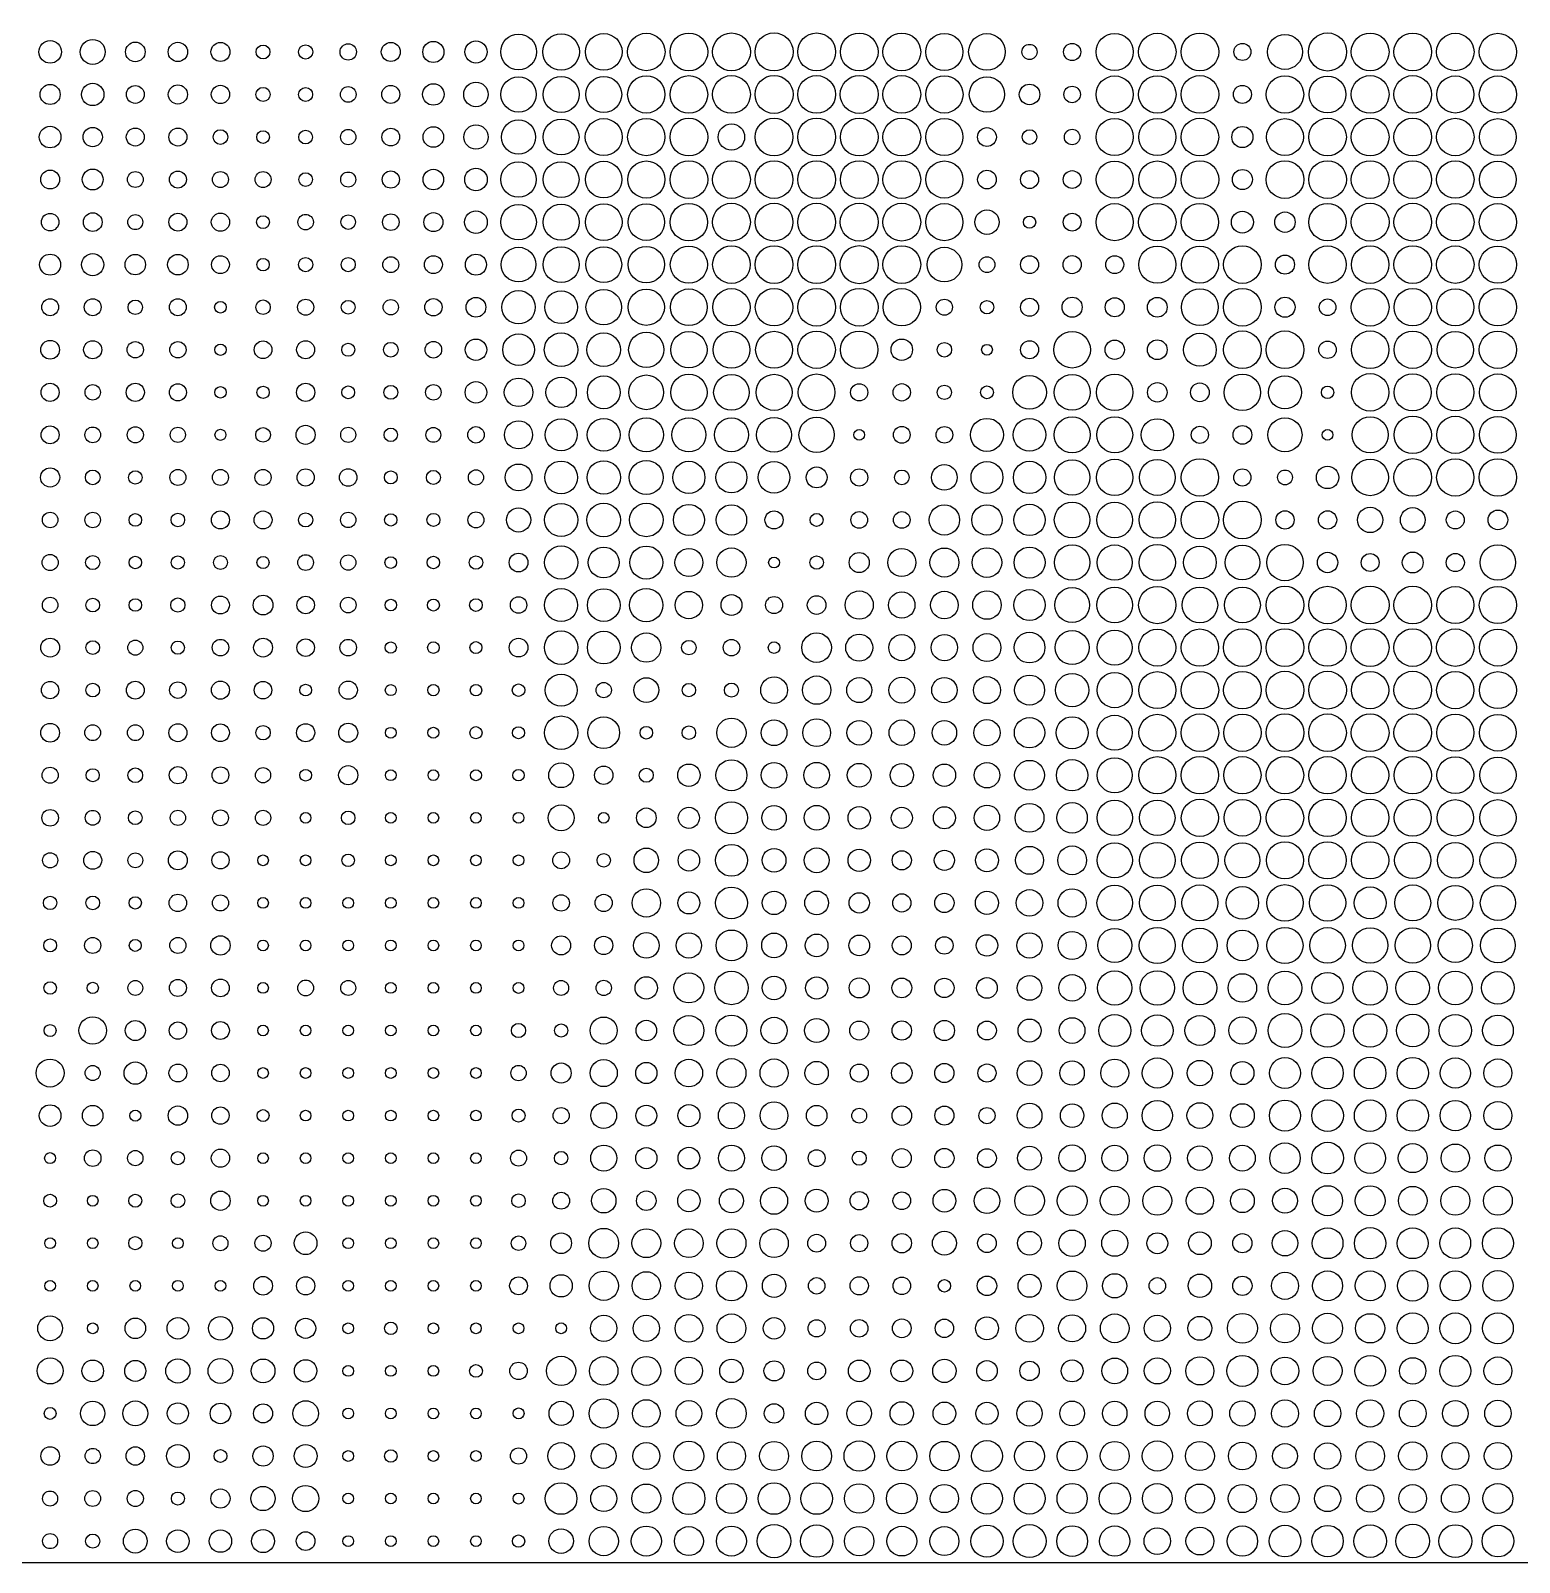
# Model space of a CAD drawing. Header units: millimetres. Extents: x 0 to 15650, y 0 to 8040.
# Drawn here: x 7827 to 9768, y 0 to 1996 of the extents above; entities that cross this region are included whole.
import ezdxf

# ---------------------------------------------------------------- set-up
doc = ezdxf.new("R2010")
doc.units = ezdxf.units.MM
doc.layers.add('Default', color=7, linetype='Continuous', true_color=0x000000)

msp = doc.modelspace()

# ---------------------------------------------------------------- linework, layer by layer
at = {"layer": 'Default', "color": 0}
msp.add_line((0, 0), (15650, 0), dxfattribs=at)
msp.add_lwpolyline([(0, 8040), (0, 0), (15650, 0), (15650, 8040)], close=True, dxfattribs=at)
for centre, radius in [((7852.7, 1968.4), 14.7), ((7908.2, 1968.4), 16.3), ((7963.7, 1968.4), 12.8), ((8019.2, 1968.4), 12.6), ((8074.7, 1968.4), 12.4), ((8130.2, 1968.4), 9.05), ((8185.7, 1968.4), 9.26), ((8241.2, 1968.4), 10.7), ((8296.7, 1968.4), 12.4), ((8352.2, 1968.4), 13.8), ((8407.7, 1968.4), 14.5), ((8463.2, 1968.4), 23.3), ((8518.7, 1968.4), 23.8), ((8574.2, 1968.4), 23.9), ((8629.7, 1968.4), 24.4), ((8685.2, 1968.4), 24.6), ((8740.7, 1968.4), 24.7), ((8796.2, 1968.4), 24.8), ((8851.7, 1968.4), 24.7), ((8907.2, 1968.4), 24.6), ((8962.7, 1968.4), 24.6), ((9018.2, 1968.4), 24.2), ((9073.7, 1968.4), 23.9), ((9129.2, 1968.4), 9.89), ((9184.7, 1968.4), 11.2), ((9240.2, 1968.4), 24.2), ((9295.7, 1968.4), 24.4), ((9351.2, 1968.4), 24.6), ((9406.6, 1968.4), 11.1), ((9462.1, 1968.4), 22.7), ((9517.6, 1968.4), 24.9), ((9573.1, 1968.4), 24.6), ((9628.6, 1968.4), 24.6), ((9684.1, 1968.4), 24.4), ((9739.6, 1968.4), 24.3), ((8518.7, 1913), 23.4), ((8574.2, 1913), 23.4), ((8629.7, 1913), 24.3), ((8685.2, 1913), 24.5), ((8740.7, 1913), 24.6), ((8796.2, 1913), 24.8), ((8851.7, 1913), 24.6), ((8907.2, 1913), 24.7), ((8962.7, 1913), 24.6), ((9018.2, 1913), 24.3), ((9240.2, 1913), 24.2), ((9295.7, 1913), 24.4), ((9351.2, 1913), 24.6), ((9462.1, 1913), 24.4), ((9517.6, 1913), 24), ((9573.1, 1913), 24.6), ((9628.6, 1913), 24.6), ((9684.1, 1913), 24.2), ((9739.6, 1913), 24.2), ((7852.7, 1913), 13.1), ((7908.2, 1913), 14.6), ((7963.7, 1913), 11.6), ((8019.2, 1913), 12.5), ((8074.7, 1913), 11.9), ((8130.2, 1913), 9.19), ((8185.7, 1913), 9.12), ((8241.2, 1913), 10.2), ((8296.7, 1913), 11.8), ((8352.2, 1913), 14), ((8407.7, 1913), 16), ((8463.2, 1913), 23), ((9073.7, 1913), 23), ((9129.2, 1913), 13.4), ((9184.7, 1913), 10.7), ((9406.6, 1913), 11.8), ((8463.2, 1857.5), 22.3), ((8518.7, 1857.5), 23.3), ((8574.2, 1857.5), 24.1), ((8629.7, 1857.5), 24.3), ((8685.2, 1857.5), 24.6), ((8796.2, 1857.5), 24.6), ((8851.7, 1857.5), 24.7), ((8907.2, 1857.5), 24.6), ((8962.7, 1857.5), 24.6), ((9018.2, 1857.5), 24.2), ((9240.2, 1857.5), 24.2), ((9295.7, 1857.5), 24.2), ((9351.2, 1857.5), 24.5), ((9462.1, 1857.5), 24), ((9517.6, 1857.5), 24.5), ((9573.1, 1857.5), 24.6), ((9628.6, 1857.5), 24.6), ((9684.1, 1857.5), 24.4), ((9739.6, 1857.5), 24), ((7852.7, 1857.5), 14.1), ((7908.2, 1857.5), 12.6), ((7963.7, 1857.5), 11.7), ((8019.2, 1857.5), 11.7), ((8074.7, 1857.5), 9.54), ((8130.2, 1857.5), 8.2), ((8185.7, 1857.5), 8.91), ((8241.2, 1857.5), 10), ((8296.7, 1857.5), 11.5), ((8352.2, 1857.5), 13.4), ((8407.7, 1857.5), 15.8), ((8740.7, 1857.5), 17.2), ((9073.7, 1857.5), 12.3), ((9129.2, 1857.5), 9.54), ((9184.7, 1857.5), 10.1), ((9406.6, 1857.5), 13.8), ((8407.7, 1802.1), 14.7), ((8463.2, 1802.1), 23.1), ((8518.7, 1802.1), 23.3), ((8574.2, 1802.1), 23.8), ((8629.7, 1802.1), 24.2), ((8685.2, 1802.1), 24.6), ((8740.7, 1802.1), 24.6), ((8796.2, 1802.1), 24.6), ((8851.7, 1802.1), 24.6), ((8907.2, 1802.1), 24.6), ((8962.7, 1802.1), 24.6), ((9018.2, 1802.1), 24.2), ((9240.2, 1802.1), 24.1), ((9295.7, 1802.1), 24.2), ((9351.2, 1802.1), 24.6), ((9462.1, 1802.1), 24.6), ((9517.6, 1802.1), 24.6), ((9573.1, 1802.1), 24.6), ((9628.6, 1802.1), 24.6), ((9684.1, 1802.1), 24.4), ((9739.6, 1802.1), 23.9), ((7852.7, 1802.1), 12.3), ((7908.2, 1802.1), 13.6), ((7963.7, 1802.1), 10.3), ((8019.2, 1802.1), 11.1), ((8074.7, 1802.1), 10.4), ((8130.2, 1802.1), 10.4), ((8185.7, 1802.1), 8.84), ((8241.2, 1802.1), 9.82), ((8296.7, 1802.1), 11.2), ((8352.2, 1802.1), 13.4), ((9073.7, 1802.1), 12.2), ((9129.2, 1802.1), 11.7), ((9184.7, 1802.1), 11.6), ((9406.6, 1802.1), 13.1), ((7852.7, 1746.6), 11.4), ((7908.2, 1746.6), 12.2), ((8019.2, 1746.6), 11.7), ((8074.7, 1746.6), 11.9), ((8185.7, 1746.6), 10.1), ((8296.7, 1746.6), 10.8), ((8352.2, 1746.6), 12.4), ((8407.7, 1746.6), 14.8), ((8463.2, 1746.6), 23.2), ((8518.7, 1746.6), 23.4), ((8574.2, 1746.6), 23.9), ((8629.7, 1746.6), 23.8), ((8685.2, 1746.6), 24.4), ((8740.7, 1746.6), 24.6), ((8796.2, 1746.6), 24.6), ((8851.7, 1746.6), 24.6), ((8907.2, 1746.6), 24.7), ((8962.7, 1746.6), 24.6), ((9018.2, 1746.6), 24.2), ((9073.7, 1746.6), 15.9), ((9184.7, 1746.6), 11.6), ((9240.2, 1746.6), 24.2), ((9295.7, 1746.6), 24.4), ((9351.2, 1746.6), 24.4), ((9406.6, 1746.6), 14.3), ((9462.1, 1746.6), 13.3), ((9517.6, 1746.6), 24.4), ((9573.1, 1746.6), 24.7), ((9628.6, 1746.6), 24.6), ((9684.1, 1746.6), 24.4), ((9739.6, 1746.6), 24.2), ((7963.7, 1746.6), 9.75), ((8130.2, 1746.6), 8.41), ((8241.2, 1746.6), 9.54), ((9129.2, 1746.6), 7.99), ((7852.7, 1691.2), 13.7), ((7908.2, 1691.2), 14.4), ((7963.7, 1691.2), 13.3), ((8019.2, 1691.2), 13.4), ((8074.7, 1691.2), 11.6), ((8130.2, 1691.2), 8.06), ((8185.7, 1691.2), 9.19), ((8241.2, 1691.2), 9.19), ((8296.7, 1691.2), 10.4), ((8352.2, 1691.2), 11.7), ((8407.7, 1691.2), 13.7), ((8463.2, 1691.2), 22.6), ((8518.7, 1691.2), 23.4), ((8574.2, 1691.2), 23.4), ((8629.7, 1691.2), 23.7), ((8685.2, 1691.2), 24.2), ((8740.7, 1691.2), 24.5), ((8796.2, 1691.2), 24.6), ((8851.7, 1691.2), 24.7), ((8907.2, 1691.2), 24.8), ((8962.7, 1691.2), 24.6), ((9018.2, 1691.2), 22.6), ((9073.7, 1691.2), 10.3), ((9129.2, 1691.2), 11.7), ((9184.7, 1691.2), 11.8), ((9240.2, 1691.2), 11.7), ((9295.7, 1691.2), 24.2), ((9351.2, 1691.2), 24.1), ((9406.6, 1691.2), 24.5), ((9462.1, 1691.2), 12.4), ((9517.6, 1691.2), 24.4), ((9573.1, 1691.2), 24.5), ((9628.6, 1691.2), 24.6), ((9684.1, 1691.2), 24.4), ((9739.6, 1691.2), 24.3), ((8463.2, 1635.7), 21.8), ((8518.7, 1635.7), 21.4), ((8574.2, 1635.7), 23.1), ((8629.7, 1635.7), 23.6), ((8685.2, 1635.7), 23.9), ((8740.7, 1635.7), 24.3), ((8796.2, 1635.7), 24.4), ((8851.7, 1635.7), 24.6), ((8907.2, 1635.7), 24.6), ((8962.7, 1635.7), 24.3), ((9351.2, 1635.7), 24), ((9406.6, 1635.7), 24.6), ((9573.1, 1635.7), 24.6), ((9628.6, 1635.7), 24.4), ((9684.1, 1635.7), 24.2), ((9739.6, 1635.7), 24.4), ((7852.7, 1635.7), 11), ((7908.2, 1635.7), 11), ((7963.7, 1635.7), 9.4), ((8019.2, 1635.7), 11), ((8074.7, 1635.7), 7.56), ((8130.2, 1635.7), 9.47), ((8185.7, 1635.7), 10.5), ((8241.2, 1635.7), 8.98), ((8296.7, 1635.7), 9.96), ((8352.2, 1635.7), 11.3), ((8407.7, 1635.7), 12.9), ((9018.2, 1635.7), 10.5), ((9073.7, 1635.7), 8.76), ((9129.2, 1635.7), 11.7), ((9184.7, 1635.7), 13.1), ((9240.2, 1635.7), 12.4), ((9295.7, 1635.7), 12.9), ((9462.1, 1635.7), 13.1), ((9517.6, 1635.7), 10.8), ((8463.2, 1580.3), 20.6), ((8518.7, 1580.3), 21.9), ((8574.2, 1580.3), 21.9), ((8629.7, 1580.3), 23), ((8685.2, 1580.3), 23.7), ((8740.7, 1580.3), 24), ((8796.2, 1580.3), 24), ((8851.7, 1580.3), 24.4), ((8907.2, 1580.3), 24.4), ((9184.7, 1580.3), 23.8), ((9351.2, 1580.3), 21.4), ((9406.6, 1580.3), 24.5), ((9462.1, 1580.3), 24.6), ((9573.1, 1580.3), 24.5), ((9628.6, 1580.3), 24.4), ((9684.1, 1580.3), 23.8), ((9739.6, 1580.3), 24.3), ((7852.7, 1580.3), 12.2), ((7908.2, 1580.3), 11.8), ((7963.7, 1580.3), 10.6), ((8019.2, 1580.3), 10.6), ((8074.7, 1580.3), 7.42), ((8130.2, 1580.3), 11.5), ((8185.7, 1580.3), 11.7), ((8241.2, 1580.3), 8.48), ((8296.7, 1580.3), 9.61), ((8352.2, 1580.3), 10.8), ((8407.7, 1580.3), 14), ((8962.7, 1580.3), 14), ((9018.2, 1580.3), 9.47), ((9073.7, 1580.3), 7), ((9129.2, 1580.3), 11.7), ((9240.2, 1580.3), 12.6), ((9295.7, 1580.3), 12.9), ((9517.6, 1580.3), 11.4), ((8407.7, 1524.8), 14.1), ((8463.2, 1524.8), 18.6), ((8518.7, 1524.8), 19.8), ((8574.2, 1524.8), 21.3), ((8629.7, 1524.8), 22.6), ((8685.2, 1524.8), 23.7), ((8740.7, 1524.8), 23.2), ((8796.2, 1524.8), 23.5), ((8851.7, 1524.8), 23.9), ((9129.2, 1524.8), 22), ((9184.7, 1524.8), 23.4), ((9240.2, 1524.8), 23.8), ((9295.7, 1524.8), 12.7), ((9406.6, 1524.8), 23.7), ((9462.1, 1524.8), 21.6), ((9573.1, 1524.8), 24.4), ((9628.6, 1524.8), 24.2), ((9684.1, 1524.8), 24.2), ((9739.6, 1524.8), 24), ((7852.7, 1524.8), 11.8), ((7908.2, 1524.8), 10), ((7963.7, 1524.8), 11.8), ((8019.2, 1524.8), 11.1), ((8074.7, 1524.8), 7.42), ((8130.2, 1524.8), 7.99), ((8185.7, 1524.8), 11.9), ((8241.2, 1524.8), 8.34), ((8296.7, 1524.8), 9.12), ((8352.2, 1524.8), 10.1), ((8907.2, 1524.8), 11.2), ((8962.7, 1524.8), 11.3), ((9018.2, 1524.8), 9.33), ((9073.7, 1524.8), 8.41), ((9351.2, 1524.8), 12.2), ((9517.6, 1524.8), 8.06), ((7852.7, 1469.4), 11.7), ((7908.2, 1469.4), 10.2), ((7963.7, 1469.4), 10.5), ((8019.2, 1469.4), 9.89), ((8130.2, 1469.4), 9.54), ((8185.7, 1469.4), 12.4), ((8241.2, 1469.4), 9.82), ((8296.7, 1469.4), 8.76), ((8352.2, 1469.4), 9.68), ((8407.7, 1469.4), 10.7), ((8463.2, 1469.4), 18.3), ((8518.7, 1469.4), 20.9), ((8574.2, 1469.4), 21.4), ((8629.7, 1469.4), 22.3), ((8685.2, 1469.4), 22.3), ((8740.7, 1469.4), 22.2), ((8796.2, 1469.4), 22.7), ((8851.7, 1469.4), 23), ((8962.7, 1469.4), 10.9), ((9018.2, 1469.4), 10.8), ((9073.7, 1469.4), 21.5), ((9129.2, 1469.4), 21.3), ((9184.7, 1469.4), 23.4), ((9240.2, 1469.4), 23.4), ((9295.7, 1469.4), 21), ((9351.2, 1469.4), 11.2), ((9406.6, 1469.4), 12.2), ((9462.1, 1469.4), 22.2), ((9573.1, 1469.4), 23.4), ((9628.6, 1469.4), 24.4), ((9684.1, 1469.4), 24.2), ((9739.6, 1469.4), 24), ((8074.7, 1469.4), 7.21), ((8907.2, 1469.4), 7), ((9517.6, 1469.4), 7), ((9240.2, 1413.9), 23.7), ((9295.7, 1413.9), 23.4), ((9351.2, 1413.9), 24.3), ((9573.1, 1413.9), 23.8), ((9628.6, 1413.9), 24.5), ((9684.1, 1413.9), 24.3), ((9739.6, 1413.9), 24.4), ((7852.7, 1413.9), 12.5), ((7908.2, 1413.9), 9.61), ((7963.7, 1413.9), 8.76), ((8019.2, 1413.9), 10.4), ((8074.7, 1413.9), 10.4), ((8130.2, 1413.9), 10.5), ((8185.7, 1413.9), 11.2), ((8241.2, 1413.9), 11.4), ((8296.7, 1413.9), 8.41), ((8352.2, 1413.9), 9.12), ((8407.7, 1413.9), 9.89), ((8463.2, 1413.9), 17.5), ((8518.7, 1413.9), 21.4), ((8574.2, 1413.9), 21.7), ((8629.7, 1413.9), 22.2), ((8685.2, 1413.9), 21), ((8740.7, 1413.9), 20.2), ((8796.2, 1413.9), 20.6), ((8851.7, 1413.9), 13.6), ((8907.2, 1413.9), 11.2), ((8962.7, 1413.9), 9.61), ((9018.2, 1413.9), 16.7), ((9073.7, 1413.9), 20.8), ((9129.2, 1413.9), 21.1), ((9184.7, 1413.9), 23.1), ((9406.6, 1413.9), 11.2), ((9462.1, 1413.9), 9.68), ((9517.6, 1413.9), 14.6), ((8518.7, 1358.5), 21.6), ((8574.2, 1358.5), 21.9), ((8629.7, 1358.5), 21.8), ((8685.2, 1358.5), 20.2), ((8740.7, 1358.5), 19.8), ((9018.2, 1358.5), 19.8), ((9073.7, 1358.5), 19.8), ((9129.2, 1358.5), 20.4), ((9184.7, 1358.5), 23.2), ((9240.2, 1358.5), 23.2), ((9295.7, 1358.5), 23.7), ((9351.2, 1358.5), 24.5), ((9406.6, 1358.5), 24.6), ((7852.7, 1358.5), 10.1), ((7908.2, 1358.5), 10.1), ((7963.7, 1358.5), 8.2), ((8019.2, 1358.5), 8.84), ((8074.7, 1358.5), 11.8), ((8130.2, 1358.5), 11.7), ((8185.7, 1358.5), 9.19), ((8241.2, 1358.5), 10), ((8296.7, 1358.5), 8.06), ((8352.2, 1358.5), 8.55), ((8407.7, 1358.5), 10.4), ((8463.2, 1358.5), 15.8), ((8796.2, 1358.5), 11.8), ((8851.7, 1358.5), 8.48), ((8907.2, 1358.5), 10.9), ((8962.7, 1358.5), 10.9), ((9462.1, 1358.5), 11.9), ((9517.6, 1358.5), 11.9), ((9573.1, 1358.5), 16.5), ((9628.6, 1358.5), 16.1), ((9684.1, 1358.5), 11.7), ((9739.6, 1358.5), 12.8), ((8518.7, 1303), 21.6), ((8574.2, 1303), 20.1), ((8629.7, 1303), 21.5), ((8685.2, 1303), 18.2), ((8740.7, 1303), 19.1), ((8962.7, 1303), 18.3), ((9018.2, 1303), 18.9), ((9073.7, 1303), 19.3), ((9129.2, 1303), 20.2), ((9184.7, 1303), 23.1), ((9240.2, 1303), 22.9), ((9295.7, 1303), 23.6), ((9351.2, 1303), 21.4), ((9406.6, 1303), 22.6), ((9462.1, 1303), 23.7), ((9739.6, 1303), 23.1), ((7852.7, 1303), 10.5), ((7908.2, 1303), 9.19), ((7963.7, 1303), 8.13), ((8019.2, 1303), 8.55), ((8074.7, 1303), 9.12), ((8130.2, 1303), 7.92), ((8185.7, 1303), 10.2), ((8241.2, 1303), 9.96), ((8296.7, 1303), 7.64), ((8352.2, 1303), 8.13), ((8407.7, 1303), 8.76), ((8463.2, 1303), 12.2), ((8796.2, 1303), 7.07), ((8851.7, 1303), 8.76), ((8907.2, 1303), 13.1), ((9517.6, 1303), 13.3), ((9573.1, 1303), 11.7), ((9628.6, 1303), 13.6), ((9684.1, 1303), 11.8), ((7852.7, 1247.6), 10.1), ((8074.7, 1247.6), 11.6), ((8130.2, 1247.6), 12.9), ((8185.7, 1247.6), 11.4), ((8241.2, 1247.6), 10.2), ((8463.2, 1247.6), 10.7), ((8518.7, 1247.6), 21.5), ((8574.2, 1247.6), 21.3), ((8629.7, 1247.6), 21.7), ((8685.2, 1247.6), 17.8), ((8740.7, 1247.6), 13.6), ((8796.2, 1247.6), 11.1), ((8851.7, 1247.6), 12.2), ((8907.2, 1247.6), 18.4), ((8962.7, 1247.6), 17.2), ((9018.2, 1247.6), 17.9), ((9073.7, 1247.6), 18.6), ((9129.2, 1247.6), 20.3), ((9184.7, 1247.6), 22.7), ((9240.2, 1247.6), 23.2), ((9295.7, 1247.6), 24.3), ((9351.2, 1247.6), 23.2), ((9406.6, 1247.6), 23.4), ((9462.1, 1247.6), 24.6), ((9517.6, 1247.6), 24.4), ((9573.1, 1247.6), 24.7), ((9628.6, 1247.6), 24.6), ((9684.1, 1247.6), 24.1), ((9739.6, 1247.6), 24.2), ((7908.2, 1247.6), 8.98), ((7963.7, 1247.6), 8.2), ((8019.2, 1247.6), 9.26), ((8296.7, 1247.6), 7.49), ((8352.2, 1247.6), 7.85), ((8407.7, 1247.6), 8.27), ((7852.7, 1192.1), 12.3), ((7908.2, 1192.1), 8.98), ((7963.7, 1192.1), 9.82), ((8019.2, 1192.1), 8.55), ((8074.7, 1192.1), 10.8), ((8130.2, 1192.1), 12.3), ((8185.7, 1192.1), 11.4), ((8241.2, 1192.1), 10.8), ((8296.7, 1192.1), 7.35), ((8352.2, 1192.1), 7.49), ((8407.7, 1192.1), 7.85), ((8463.2, 1192.1), 12.2), ((8518.7, 1192.1), 21.8), ((8574.2, 1192.1), 21.3), ((8629.7, 1192.1), 19.1), ((8685.2, 1192.1), 9.47), ((8740.7, 1192.1), 10.7), ((8796.2, 1192.1), 7.49), ((8851.7, 1192.1), 19.3), ((8907.2, 1192.1), 17.6), ((8962.7, 1192.1), 17), ((9018.2, 1192.1), 17.2), ((9073.7, 1192.1), 18.2), ((9129.2, 1192.1), 20), ((9184.7, 1192.1), 22.2), ((9240.2, 1192.1), 22.8), ((9295.7, 1192.1), 24), ((9351.2, 1192.1), 24.3), ((9406.6, 1192.1), 24.6), ((9462.1, 1192.1), 24.6), ((9517.6, 1192.1), 24.3), ((9573.1, 1192.1), 24.6), ((9628.6, 1192.1), 24.5), ((9684.1, 1192.1), 24.4), ((9739.6, 1192.1), 24.1), ((9184.7, 1136.7), 21.7), ((9240.2, 1136.7), 22.9), ((9295.7, 1136.7), 24.1), ((9351.2, 1136.7), 24.5), ((9406.6, 1136.7), 24.5), ((9462.1, 1136.7), 24.6), ((9517.6, 1136.7), 24.6), ((9573.1, 1136.7), 24.3), ((9628.6, 1136.7), 24.6), ((9684.1, 1136.7), 24.3), ((9739.6, 1136.7), 24.1), ((7852.7, 1136.7), 11.3), ((7908.2, 1136.7), 8.91), ((7963.7, 1136.7), 11.6), ((8019.2, 1136.7), 10.7), ((8074.7, 1136.7), 11.8), ((8130.2, 1136.7), 11.4), ((8185.7, 1136.7), 7.64), ((8241.2, 1136.7), 11.9), ((8296.7, 1136.7), 7.14), ((8352.2, 1136.7), 7.35), ((8407.7, 1136.7), 7.49), ((8463.2, 1136.7), 8.2), ((8518.7, 1136.7), 20.9), ((8574.2, 1136.7), 9.96), ((8629.7, 1136.7), 16.2), ((8685.2, 1136.7), 8.69), ((8740.7, 1136.7), 9.19), ((8796.2, 1136.7), 17.4), ((8851.7, 1136.7), 18.5), ((8907.2, 1136.7), 16.3), ((8962.7, 1136.7), 16.8), ((9018.2, 1136.7), 16.5), ((9073.7, 1136.7), 17.6), ((9129.2, 1136.7), 19.6), ((8518.7, 1081.2), 21.8), ((8574.2, 1081.2), 20.7), ((8740.7, 1081.2), 19.1), ((8796.2, 1081.2), 16.8), ((8851.7, 1081.2), 18.1), ((9073.7, 1081.2), 17.1), ((9129.2, 1081.2), 19.8), ((9184.7, 1081.2), 20.9), ((9240.2, 1081.2), 22.7), ((9295.7, 1081.2), 24), ((9351.2, 1081.2), 24.5), ((9406.6, 1081.2), 24.4), ((9462.1, 1081.2), 24.6), ((9517.6, 1081.2), 24.5), ((9573.1, 1081.2), 24.6), ((9628.6, 1081.2), 24.5), ((9684.1, 1081.2), 24.2), ((9739.6, 1081.2), 23.9), ((7852.7, 1081.2), 12.2), ((7908.2, 1081.2), 10.3), ((7963.7, 1081.2), 10.3), ((8019.2, 1081.2), 11.7), ((8074.7, 1081.2), 11.6), ((8130.2, 1081.2), 9.47), ((8185.7, 1081.2), 11.8), ((8241.2, 1081.2), 12.4), ((8296.7, 1081.2), 7), ((8352.2, 1081.2), 7.14), ((8407.7, 1081.2), 7.92), ((8463.2, 1081.2), 7.85), ((8629.7, 1081.2), 8.2), ((8685.2, 1081.2), 8.84), ((8907.2, 1081.2), 16), ((8962.7, 1081.2), 16.6), ((9018.2, 1081.2), 16), ((8241.2, 1025.8), 12.5), ((8518.7, 1025.8), 16.2), ((8685.2, 1025.8), 14.6), ((8740.7, 1025.8), 20.2), ((8796.2, 1025.8), 16.7), ((8851.7, 1025.8), 16.8), ((8907.2, 1025.8), 15.5), ((8962.7, 1025.8), 15.2), ((9018.2, 1025.8), 14.6), ((9073.7, 1025.8), 16.6), ((9129.2, 1025.8), 19.4), ((9184.7, 1025.8), 20.5), ((9240.2, 1025.8), 22.8), ((9295.7, 1025.8), 24.2), ((9351.2, 1025.8), 24.4), ((9406.6, 1025.8), 24.3), ((9462.1, 1025.8), 24.4), ((9517.6, 1025.8), 24.3), ((9573.1, 1025.8), 24.3), ((9628.6, 1025.8), 24.4), ((9684.1, 1025.8), 24), ((9739.6, 1025.8), 23.7), ((7852.7, 1025.8), 10.5), ((7908.2, 1025.8), 8.55), ((7963.7, 1025.8), 9.61), ((8019.2, 1025.8), 11.2), ((8074.7, 1025.8), 10.9), ((8130.2, 1025.8), 9.89), ((8185.7, 1025.8), 7.64), ((8296.7, 1025.8), 7), ((8352.2, 1025.8), 7), ((8407.7, 1025.8), 7.14), ((8463.2, 1025.8), 7.42), ((8574.2, 1025.8), 12), ((8629.7, 1025.8), 9.12), ((7852.7, 970.3), 10.8), ((7908.2, 970.3), 9.68), ((7963.7, 970.3), 8.91), ((8019.2, 970.3), 9.96), ((8074.7, 970.3), 10.3), ((8130.2, 970.3), 9.96), ((8241.2, 970.3), 8.84), ((8518.7, 970.3), 16.9), ((8629.7, 970.3), 12.8), ((8685.2, 970.3), 13.8), ((8740.7, 970.3), 20.8), ((8796.2, 970.3), 16), ((8851.7, 970.3), 16.2), ((8907.2, 970.3), 14.6), ((8962.7, 970.3), 13.8), ((9018.2, 970.3), 14.4), ((9073.7, 970.3), 16.5), ((9129.2, 970.3), 18.8), ((9184.7, 970.3), 19.8), ((9240.2, 970.3), 23), ((9295.7, 970.3), 23.1), ((9351.2, 970.3), 24.2), ((9406.6, 970.3), 23.8), ((9462.1, 970.3), 24.4), ((9517.6, 970.3), 24.4), ((9573.1, 970.3), 24.5), ((9628.6, 970.3), 24.1), ((9684.1, 970.3), 23.7), ((9739.6, 970.3), 23.7), ((8185.7, 970.3), 7), ((8296.7, 970.3), 7), ((8352.2, 970.3), 7), ((8407.7, 970.3), 7), ((8463.2, 970.3), 7.07), ((8574.2, 970.3), 7), ((9295.7, 914.9), 23.4), ((9351.2, 914.9), 23.8), ((9462.1, 914.9), 24.1), ((9517.6, 914.9), 24.3), ((9573.1, 914.9), 24.3), ((9628.6, 914.9), 23.6), ((9684.1, 914.9), 23.3), ((9739.6, 914.9), 23.4), ((7852.7, 914.9), 9.89), ((7908.2, 914.9), 11.7), ((7963.7, 914.9), 9.68), ((8019.2, 914.9), 12.3), ((8074.7, 914.9), 11.2), ((8130.2, 914.9), 7), ((8185.7, 914.9), 7), ((8241.2, 914.9), 8.13), ((8296.7, 914.9), 7), ((8352.2, 914.9), 7), ((8407.7, 914.9), 7), ((8463.2, 914.9), 7), ((8518.7, 914.9), 11), ((8574.2, 914.9), 8.69), ((8629.7, 914.9), 16), ((8685.2, 914.9), 14), ((8740.7, 914.9), 20.8), ((8796.2, 914.9), 15.5), ((8851.7, 914.9), 16.2), ((8907.2, 914.9), 14.6), ((8962.7, 914.9), 12.5), ((9018.2, 914.9), 13.1), ((9073.7, 914.9), 15), ((9129.2, 914.9), 18.2), ((9184.7, 914.9), 18.8), ((9240.2, 914.9), 23), ((9406.6, 914.9), 22.7), ((8740.7, 859.4), 20.7), ((9240.2, 859.4), 23.1), ((9295.7, 859.4), 23.3), ((9351.2, 859.4), 23.4), ((9406.6, 859.4), 21.2), ((9462.1, 859.4), 23.8), ((9517.6, 859.4), 23.7), ((9573.1, 859.4), 20.8), ((9628.6, 859.4), 23.4), ((9684.1, 859.4), 22.7), ((9739.6, 859.4), 22.9), ((7852.7, 859.4), 8.76), ((7908.2, 859.4), 8.98), ((7963.7, 859.4), 7.99), ((8019.2, 859.4), 11.4), ((8074.7, 859.4), 10.5), ((8130.2, 859.4), 7), ((8185.7, 859.4), 7), ((8241.2, 859.4), 7), ((8296.7, 859.4), 7), ((8352.2, 859.4), 7), ((8407.7, 859.4), 7), ((8463.2, 859.4), 7), ((8518.7, 859.4), 10.7), ((8574.2, 859.4), 11.2), ((8629.7, 859.4), 18.5), ((8685.2, 859.4), 14.3), ((8796.2, 859.4), 15.3), ((8851.7, 859.4), 15.5), ((8907.2, 859.4), 13.2), ((8962.7, 859.4), 11.9), ((9018.2, 859.4), 12.6), ((9073.7, 859.4), 15.1), ((9129.2, 859.4), 17.3), ((9184.7, 859.4), 18.4), ((8629.7, 804), 16.7), ((8685.2, 804), 16.5), ((8740.7, 804), 20.1), ((8796.2, 804), 16.1), ((8851.7, 804), 14.8), ((9129.2, 804), 16.5), ((9184.7, 804), 18.3), ((9240.2, 804), 22.2), ((9295.7, 804), 23.5), ((9351.2, 804), 22.5), ((9406.6, 804), 20), ((9462.1, 804), 23.5), ((9517.6, 804), 23.2), ((9573.1, 804), 23), ((9628.6, 804), 23.1), ((9684.1, 804), 22.2), ((9739.6, 804), 22.7), ((7852.7, 804), 8.41), ((7908.2, 804), 10.5), ((7963.7, 804), 7.78), ((8019.2, 804), 10.5), ((8074.7, 804), 12.6), ((8130.2, 804), 7), ((8185.7, 804), 7), ((8241.2, 804), 7), ((8296.7, 804), 7), ((8352.2, 804), 7), ((8407.7, 804), 7), ((8463.2, 804), 7), ((8518.7, 804), 12.4), ((8574.2, 804), 11.9), ((8907.2, 804), 13.5), ((8962.7, 804), 12.4), ((9018.2, 804), 11.4), ((9073.7, 804), 14), ((8019.2, 748.6), 11.1), ((8074.7, 748.6), 11.5), ((8185.7, 748.6), 10.3), ((8629.7, 748.6), 14.6), ((8685.2, 748.6), 19.5), ((8740.7, 748.6), 21.8), ((8796.2, 748.6), 15.4), ((8851.7, 748.6), 14.5), ((8907.2, 748.6), 13.1), ((8962.7, 748.6), 12.9), ((9018.2, 748.6), 12.6), ((9073.7, 748.6), 13.5), ((9129.2, 748.6), 16.1), ((9184.7, 748.6), 17.3), ((9240.2, 748.6), 22.3), ((9295.7, 748.6), 22.5), ((9351.2, 748.6), 22), ((9406.6, 748.6), 18.6), ((9462.1, 748.6), 22), ((9517.6, 748.6), 20.3), ((9573.1, 748.6), 22.4), ((9628.6, 748.6), 21.9), ((9684.1, 748.6), 22), ((9739.6, 748.6), 21.3), ((7852.7, 748.6), 8.13), ((7908.2, 748.6), 7.42), ((7963.7, 748.6), 9.68), ((8130.2, 748.6), 7), ((8241.2, 748.6), 9.75), ((8296.7, 748.6), 7), ((8352.2, 748.6), 7), ((8407.7, 748.6), 7), ((8463.2, 748.6), 7.07), ((8518.7, 748.6), 9.75), ((8574.2, 748.6), 9.96), ((7852.7, 693.1), 7.78), ((7908.2, 693.1), 17.9), ((7963.7, 693.1), 13.1), ((8019.2, 693.1), 11.3), ((8074.7, 693.1), 11.6), ((8130.2, 693.1), 7), ((8185.7, 693.1), 7), ((8241.2, 693.1), 7), ((8296.7, 693.1), 7), ((8352.2, 693.1), 7), ((8407.7, 693.1), 7), ((8463.2, 693.1), 9.26), ((8518.7, 693.1), 8.55), ((8574.2, 693.1), 17.6), ((8629.7, 693.1), 13.4), ((8685.2, 693.1), 19.6), ((8740.7, 693.1), 20.2), ((8796.2, 693.1), 17.2), ((8851.7, 693.1), 15.7), ((8907.2, 693.1), 12.4), ((8962.7, 693.1), 12.6), ((9018.2, 693.1), 13.2), ((9073.7, 693.1), 12.3), ((9129.2, 693.1), 15), ((9184.7, 693.1), 16.7), ((9240.2, 693.1), 20.8), ((9295.7, 693.1), 20.5), ((9351.2, 693.1), 19.5), ((9406.6, 693.1), 17.8), ((9462.1, 693.1), 22.1), ((9517.6, 693.1), 21.8), ((9573.1, 693.1), 21.7), ((9628.6, 693.1), 21.2), ((9684.1, 693.1), 21), ((9739.6, 693.1), 20.1), ((7852.7, 637.7), 18.2), ((7908.2, 637.7), 9.82), ((7963.7, 637.7), 14.6), ((8019.2, 637.7), 11.6), ((8074.7, 637.7), 11.4), ((8130.2, 637.7), 7), ((8185.7, 637.7), 7), ((8241.2, 637.7), 7), ((8296.7, 637.7), 7), ((8352.2, 637.7), 7), ((8407.7, 637.7), 7), ((8463.2, 637.7), 10), ((8518.7, 637.7), 13.1), ((8574.2, 637.7), 17.7), ((8629.7, 637.7), 13.8), ((8685.2, 637.7), 17.9), ((8740.7, 637.7), 18.9), ((8796.2, 637.7), 18.3), ((8851.7, 637.7), 15.2), ((8907.2, 637.7), 11.7), ((8962.7, 637.7), 13.4), ((9018.2, 637.7), 12.5), ((9073.7, 637.7), 11.8), ((9129.2, 637.7), 16.1), ((9184.7, 637.7), 15.9), ((9240.2, 637.7), 18.2), ((9295.7, 637.7), 19.6), ((9351.2, 637.7), 16.5), ((9406.6, 637.7), 15.1), ((9462.1, 637.7), 20.2), ((9517.6, 637.7), 20.5), ((9573.1, 637.7), 20.6), ((9628.6, 637.7), 20.4), ((9684.1, 637.7), 19.6), ((9739.6, 637.7), 18.3), ((8574.2, 582.2), 16.8), ((8740.7, 582.2), 17.1), ((8796.2, 582.2), 18.1), ((9295.7, 582.2), 19.8), ((9351.2, 582.2), 16.8), ((9462.1, 582.2), 20.3), ((9517.6, 582.2), 20.6), ((9573.1, 582.2), 20.6), ((9628.6, 582.2), 20.4), ((9684.1, 582.2), 19.8), ((9739.6, 582.2), 18.3), ((7852.7, 582.2), 14.1), ((7908.2, 582.2), 13.4), ((7963.7, 582.2), 7.21), ((8019.2, 582.2), 12.6), ((8074.7, 582.2), 11.3), ((8130.2, 582.2), 7.78), ((8185.7, 582.2), 7), ((8241.2, 582.2), 7), ((8296.7, 582.2), 7), ((8352.2, 582.2), 7), ((8407.7, 582.2), 7), ((8463.2, 582.2), 8.48), ((8518.7, 582.2), 10.5), ((8629.7, 582.2), 13.6), ((8685.2, 582.2), 14.4), ((8851.7, 582.2), 13.4), ((8907.2, 582.2), 9.68), ((8962.7, 582.2), 12.7), ((9018.2, 582.2), 12.4), ((9073.7, 582.2), 10.5), ((9129.2, 582.2), 16.2), ((9184.7, 582.2), 15.3), ((9240.2, 582.2), 16.4), ((9406.6, 582.2), 15.5), ((8574.2, 526.8), 17), ((8629.7, 526.8), 13.8), ((8685.2, 526.8), 14.1), ((8740.7, 526.8), 17), ((8796.2, 526.8), 16), ((8962.7, 526.8), 12.4), ((9018.2, 526.8), 12.6), ((9073.7, 526.8), 12.3), ((9129.2, 526.8), 15.5), ((9184.7, 526.8), 17.2), ((9240.2, 526.8), 16.8), ((9295.7, 526.8), 17.2), ((9351.2, 526.8), 16), ((9406.6, 526.8), 16.8), ((9462.1, 526.8), 19.9), ((9517.6, 526.8), 20.6), ((9573.1, 526.8), 19.9), ((9628.6, 526.8), 18.9), ((9684.1, 526.8), 18.4), ((9739.6, 526.8), 17.1), ((7852.7, 526.8), 7.14), ((7908.2, 526.8), 10.8), ((7963.7, 526.8), 10), ((8019.2, 526.8), 8.62), ((8074.7, 526.8), 11.9), ((8130.2, 526.8), 7), ((8185.7, 526.8), 7), ((8241.2, 526.8), 7), ((8296.7, 526.8), 7), ((8352.2, 526.8), 7), ((8407.7, 526.8), 7), ((8463.2, 526.8), 10.4), ((8518.7, 526.8), 8.76), ((8851.7, 526.8), 11), ((8907.2, 526.8), 9.26), ((7852.7, 471.3), 8.34), ((7963.7, 471.3), 8.48), ((8019.2, 471.3), 8.91), ((8074.7, 471.3), 12.6), ((8463.2, 471.3), 8.84), ((8518.7, 471.3), 11), ((8574.2, 471.3), 16), ((8629.7, 471.3), 12.7), ((8685.2, 471.3), 14.5), ((8740.7, 471.3), 15.7), ((8796.2, 471.3), 17.7), ((8851.7, 471.3), 14.9), ((8907.2, 471.3), 11.9), ((8962.7, 471.3), 11.5), ((9018.2, 471.3), 14.8), ((9073.7, 471.3), 16.7), ((9129.2, 471.3), 19.3), ((9184.7, 471.3), 19.4), ((9240.2, 471.3), 18.9), ((9295.7, 471.3), 18.9), ((9351.2, 471.3), 17.7), ((9406.6, 471.3), 15.5), ((9462.1, 471.3), 16.2), ((9517.6, 471.3), 19.6), ((9573.1, 471.3), 19.5), ((9628.6, 471.3), 18.7), ((9684.1, 471.3), 18.9), ((9739.6, 471.3), 18.8), ((7908.2, 471.3), 7), ((8130.2, 471.3), 7), ((8185.7, 471.3), 7), ((8241.2, 471.3), 7), ((8296.7, 471.3), 7), ((8352.2, 471.3), 7), ((8407.7, 471.3), 7), ((7852.7, 415.9), 7), ((7908.2, 415.9), 7), ((7963.7, 415.9), 8.62), ((8019.2, 415.9), 7.07), ((8074.7, 415.9), 9.75), ((8130.2, 415.9), 10.5), ((8185.7, 415.9), 14.8), ((8241.2, 415.9), 7), ((8296.7, 415.9), 7), ((8352.2, 415.9), 7), ((8407.7, 415.9), 7), ((8463.2, 415.9), 9.47), ((8518.7, 415.9), 13.5), ((8574.2, 415.9), 19.4), ((8629.7, 415.9), 18.8), ((8685.2, 415.9), 18.6), ((8740.7, 415.9), 18.9), ((8796.2, 415.9), 18.6), ((8851.7, 415.9), 11.6), ((8907.2, 415.9), 11.2), ((8962.7, 415.9), 12.6), ((9018.2, 415.9), 15.6), ((9073.7, 415.9), 12.2), ((9129.2, 415.9), 15.5), ((9184.7, 415.9), 17.2), ((9240.2, 415.9), 17), ((9295.7, 415.9), 13.6), ((9351.2, 415.9), 14.8), ((9406.6, 415.9), 12.5), ((9462.1, 415.9), 16.6), ((9517.6, 415.9), 20.1), ((9573.1, 415.9), 20.5), ((9628.6, 415.9), 20.1), ((9684.1, 415.9), 20), ((9739.6, 415.9), 20.2), ((8574.2, 360.4), 19.1), ((8740.7, 360.4), 19.6), ((9184.7, 360.4), 19.3), ((9517.6, 360.4), 19.5), ((9573.1, 360.4), 19.5), ((9628.6, 360.4), 19.8), ((9684.1, 360.4), 19.6), ((9739.6, 360.4), 19.8), ((7852.7, 360.4), 7), ((7908.2, 360.4), 7), ((7963.7, 360.4), 7), ((8019.2, 360.4), 7.07), ((8074.7, 360.4), 7), ((8130.2, 360.4), 12.2), ((8185.7, 360.4), 11.9), ((8241.2, 360.4), 7), ((8296.7, 360.4), 7), ((8352.2, 360.4), 7), ((8407.7, 360.4), 7), ((8463.2, 360.4), 11.6), ((8518.7, 360.4), 14.5), ((8629.7, 360.4), 18.4), ((8685.2, 360.4), 17.7), ((8796.2, 360.4), 15.2), ((8851.7, 360.4), 10.7), ((8907.2, 360.4), 11.9), ((8962.7, 360.4), 11.4), ((9018.2, 360.4), 8.06), ((9073.7, 360.4), 12.7), ((9129.2, 360.4), 15), ((9240.2, 360.4), 15.8), ((9295.7, 360.4), 10.7), ((9351.2, 360.4), 15.3), ((9406.6, 360.4), 12.6), ((9462.1, 360.4), 17.7), ((7852.7, 305), 16.2), ((8074.7, 305), 15.5), ((8574.2, 305), 17.1), ((8629.7, 305), 17.1), ((8685.2, 305), 18), ((8740.7, 305), 18.8), ((9073.7, 305), 14.9), ((9129.2, 305), 18), ((9184.7, 305), 17.6), ((9240.2, 305), 18.7), ((9295.7, 305), 17.1), ((9351.2, 305), 15.6), ((9406.6, 305), 19.5), ((9462.1, 305), 19), ((9517.6, 305), 19.6), ((9573.1, 305), 19.1), ((9628.6, 305), 20.1), ((9684.1, 305), 20), ((9739.6, 305), 20.1), ((7908.2, 305), 7), ((7963.7, 305), 13.4), ((8019.2, 305), 14.1), ((8130.2, 305), 13.8), ((8185.7, 305), 13.1), ((8241.2, 305), 7), ((8296.7, 305), 8.13), ((8352.2, 305), 7), ((8407.7, 305), 7), ((8463.2, 305), 7), ((8518.7, 305), 7.07), ((8796.2, 305), 14), ((8851.7, 305), 11.1), ((8907.2, 305), 11.4), ((8962.7, 305), 12.2), ((9018.2, 305), 12), ((7852.7, 249.5), 17), ((7908.2, 249.5), 14.1), ((7963.7, 249.5), 13.7), ((8019.2, 249.5), 15.8), ((8074.7, 249.5), 16.2), ((8130.2, 249.5), 15.5), ((8185.7, 249.5), 14.6), ((8463.2, 249.5), 11.4), ((8518.7, 249.5), 19.1), ((8574.2, 249.5), 18.6), ((8629.7, 249.5), 18.8), ((8685.2, 249.5), 17.8), ((8740.7, 249.5), 15.3), ((8796.2, 249.5), 13.1), ((8851.7, 249.5), 11.6), ((8907.2, 249.5), 14.1), ((8962.7, 249.5), 14.2), ((9018.2, 249.5), 15.2), ((9073.7, 249.5), 13.4), ((9129.2, 249.5), 12.7), ((9184.7, 249.5), 14.3), ((9240.2, 249.5), 16.8), ((9295.7, 249.5), 17), ((9351.2, 249.5), 18.3), ((9406.6, 249.5), 20.2), ((9462.1, 249.5), 18), ((9517.6, 249.5), 18.9), ((9573.1, 249.5), 19.9), ((9628.6, 249.5), 17.2), ((9684.1, 249.5), 20.2), ((9739.6, 249.5), 18.2), ((8241.2, 249.5), 7), ((8296.7, 249.5), 7), ((8352.2, 249.5), 7), ((8407.7, 249.5), 8.34), ((7852.7, 194.1), 7.71), ((7908.2, 194.1), 15.9), ((7963.7, 194.1), 16.2), ((8019.2, 194.1), 13.8), ((8074.7, 194.1), 13.4), ((8130.2, 194.1), 12.4), ((8185.7, 194.1), 16.6), ((8241.2, 194.1), 7), ((8296.7, 194.1), 7), ((8352.2, 194.1), 7), ((8407.7, 194.1), 7), ((8463.2, 194.1), 7.14), ((8518.7, 194.1), 15.8), ((8574.2, 194.1), 19), ((8629.7, 194.1), 17.9), ((8685.2, 194.1), 16.7), ((8740.7, 194.1), 19.3), ((8796.2, 194.1), 12.7), ((8851.7, 194.1), 14.6), ((8907.2, 194.1), 16.1), ((8962.7, 194.1), 15.3), ((9018.2, 194.1), 14.8), ((9073.7, 194.1), 14.5), ((9129.2, 194.1), 16.5), ((9184.7, 194.1), 16.1), ((9240.2, 194.1), 16), ((9295.7, 194.1), 16), ((9351.2, 194.1), 16.2), ((9406.6, 194.1), 16.5), ((9462.1, 194.1), 17.7), ((9517.6, 194.1), 17.2), ((9573.1, 194.1), 17.7), ((9628.6, 194.1), 17.4), ((9684.1, 194.1), 16.8), ((9739.6, 194.1), 17.2), ((7852.7, 138.6), 12.1), ((7908.2, 138.6), 9.96), ((7963.7, 138.6), 12), ((8019.2, 138.6), 14.8), ((8074.7, 138.6), 8.34), ((8130.2, 138.6), 13.2), ((8185.7, 138.6), 15), ((8241.2, 138.6), 7), ((8296.7, 138.6), 8.13), ((8352.2, 138.6), 7), ((8407.7, 138.6), 7), ((8463.2, 138.6), 10.5), ((8518.7, 138.6), 17.4), ((8574.2, 138.6), 16.2), ((8629.7, 138.6), 17.6), ((8685.2, 138.6), 19.4), ((8740.7, 138.6), 18.4), ((8796.2, 138.6), 18.9), ((8851.7, 138.6), 19.4), ((8907.2, 138.6), 19.8), ((8962.7, 138.6), 19.4), ((9018.2, 138.6), 19.1), ((9073.7, 138.6), 20.1), ((9129.2, 138.6), 19.4), ((9184.7, 138.6), 19.4), ((9240.2, 138.6), 18.9), ((9295.7, 138.6), 19.6), ((9351.2, 138.6), 18.9), ((9406.6, 138.6), 18), ((9462.1, 138.6), 16.2), ((9517.6, 138.6), 17.2), ((9573.1, 138.6), 18.8), ((9628.6, 138.6), 18.4), ((9684.1, 138.6), 17.7), ((9739.6, 138.6), 17.7), ((8185.7, 83.2), 17.1), ((8518.7, 83.2), 20.6), ((8574.2, 83.2), 17), ((8629.7, 83.2), 18.9), ((8685.2, 83.2), 21), ((8740.7, 83.2), 19.6), ((8796.2, 83.2), 20.6), ((8851.7, 83.2), 20.6), ((8907.2, 83.2), 19.2), ((8962.7, 83.2), 20), ((9018.2, 83.2), 18.4), ((9073.7, 83.2), 20.2), ((9129.2, 83.2), 20.2), ((9184.7, 83.2), 19.7), ((9240.2, 83.2), 20.4), ((9295.7, 83.2), 19.4), ((9351.2, 83.2), 18.9), ((9406.6, 83.2), 18.4), ((9462.1, 83.2), 18.3), ((9517.6, 83.2), 17.1), ((9573.1, 83.2), 17.7), ((9628.6, 83.2), 18.1), ((9684.1, 83.2), 18.2), ((9739.6, 83.2), 19.5), ((7852.7, 83.2), 9.75), ((7908.2, 83.2), 10.3), ((7963.7, 83.2), 10.5), ((8019.2, 83.2), 8.48), ((8074.7, 83.2), 12.5), ((8130.2, 83.2), 15.8), ((8241.2, 83.2), 7), ((8296.7, 83.2), 7), ((8352.2, 83.2), 7), ((8407.7, 83.2), 7), ((8463.2, 83.2), 7.14), ((7963.7, 27.7), 15.5), ((8019.2, 27.7), 14.7), ((8074.7, 27.7), 14.6), ((8130.2, 27.7), 15), ((8185.7, 27.7), 12.2), ((8518.7, 27.7), 16), ((8574.2, 27.7), 19.1), ((8629.7, 27.7), 19.6), ((8685.2, 27.7), 18.9), ((8740.7, 27.7), 19.6), ((8796.2, 27.7), 21.8), ((8851.7, 27.7), 21.1), ((8907.2, 27.7), 19.2), ((8962.7, 27.7), 19.4), ((9018.2, 27.7), 18.9), ((9073.7, 27.7), 20.9), ((9129.2, 27.7), 21.5), ((9184.7, 27.7), 20.1), ((9240.2, 27.7), 19.7), ((9295.7, 27.7), 17.3), ((9351.2, 27.7), 18.1), ((9406.6, 27.7), 19.8), ((9462.1, 27.7), 20.6), ((9517.6, 27.7), 20.5), ((9573.1, 27.7), 21.3), ((9628.6, 27.7), 21.9), ((9684.1, 27.7), 21.4), ((9739.6, 27.7), 20.6), ((7852.7, 27.7), 9.82), ((7908.2, 27.7), 9.19), ((8241.2, 27.7), 7), ((8296.7, 27.7), 7), ((8352.2, 27.7), 7), ((8407.7, 27.7), 7), ((8463.2, 27.7), 8.06)]:
    msp.add_circle(centre, radius, dxfattribs=at)

doc.saveas('drawing.dxf')
